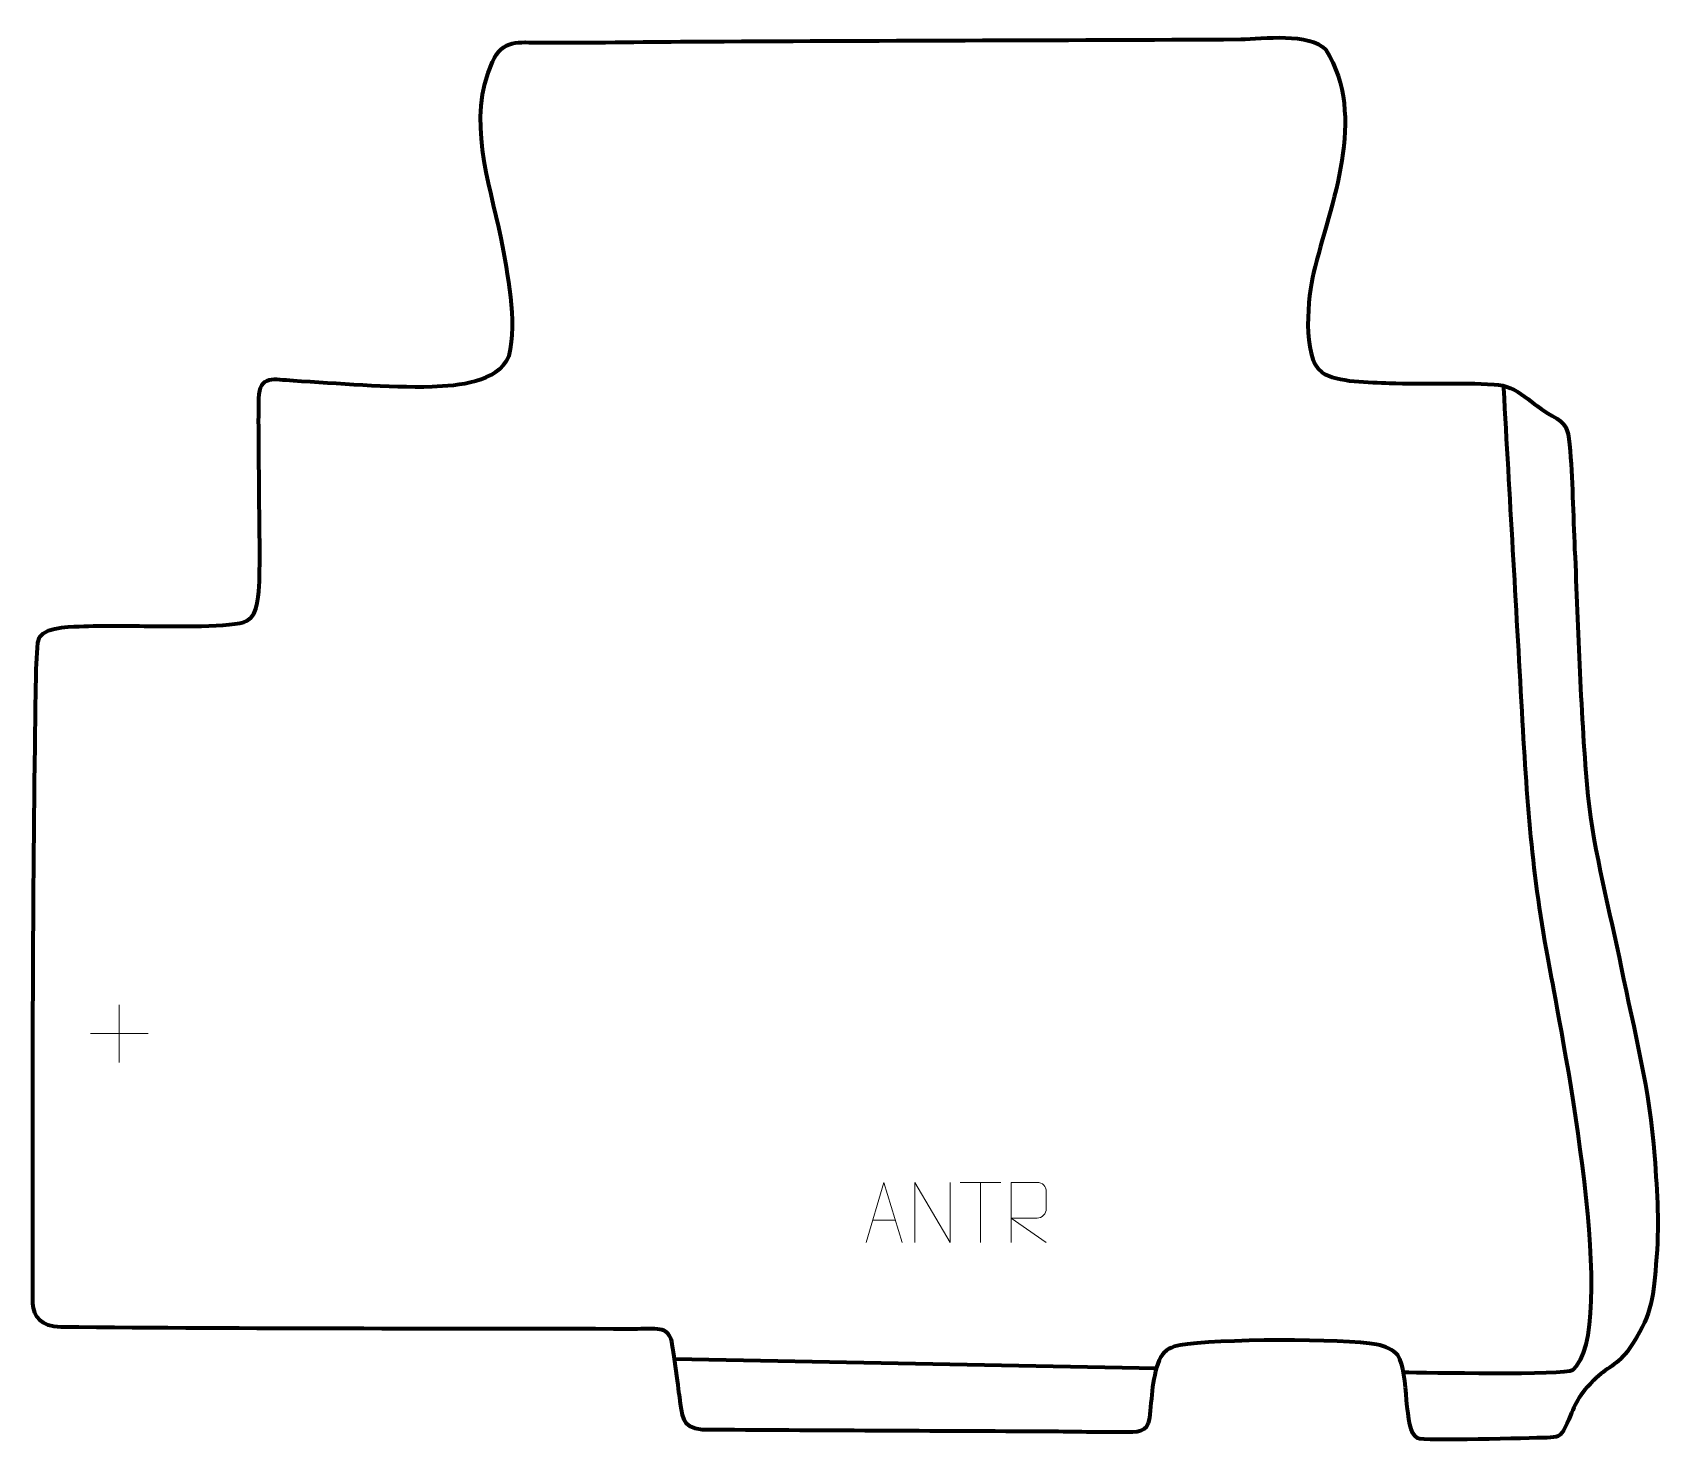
# Model space of a CAD drawing. Header units: millimetres. Extents: x 1288 to 1963, y -173 to 412.
import ezdxf

# ---------------------------------------------------------------- set-up
doc = ezdxf.new("R2010")
doc.units = ezdxf.units.MM
doc.header["$MEASUREMENT"] = 0
doc.layers.add('layer 1', color=7, linetype='Continuous')
doc.layers.add('layer 2', color=7, linetype='Continuous')

msp = doc.modelspace()

# ---------------------------------------------------------------- linework, layer by layer
at = {"layer": 'layer 1', "color": 140, "lineweight": 158}
msp.add_open_spline([(1857.1489, -144.584), (1866.0584, -144.5983), (1924.3899, -145.9092), (1927.4828, -143.5775), (1927.4828, -143.5775), (1947.3784, -127.7157), (1923.3262, -5.381), (1918.622, 19.5206), (1918.622, 19.5206), (1910.6866, 61.3638), (1908.767, 88.1405), (1906.4183, 129.989), (1906.4183, 129.989), (1903.9043, 174.7803), (1901.3454, 219.5691), (1898.8087, 264.3591), (1898.8087, 264.3591), (1898.8087, 264.3591), (1898.7547, 265.3121), (1898.7547, 265.3121)], degree=3, knots=[0, 0, 0, 0, 0.16666667, 0.16666667, 0.16666667, 0.16666667, 0.33333333, 0.33333333, 0.33333333, 0.33333333, 0.5, 0.5, 0.5, 0.5, 0.66666667, 0.66666667, 0.66666667, 0.66666667, 1, 1, 1, 1], dxfattribs=at)
msp.add_open_spline([(1554.4454, -139.0133), (1554.4454, -139.0133), (1754.5548, -142.8658), (1754.5548, -142.8658)], degree=3, dxfattribs=at)
at = {"layer": 'layer 2', "color": 242, "lineweight": 158}
msp.add_open_spline([(1287.8389, -116.0215), (1288.4872, -121.5108), (1291.0375, -125.6831), (1299.607, -125.7817), (1299.607, -125.7817), (1378.4641, -126.6886), (1457.5087, -126.3732), (1536.3884, -126.6448), (1536.3884, -126.6448), (1539.3507, -126.6551), (1544.5049, -126.4401), (1547.3059, -126.6784), (1547.3059, -126.6784), (1550.0986, -126.916), (1551.5041, -127.7623), (1552.7427, -130.2418), (1552.7427, -130.2418), (1553.9278, -132.6142), (1555.9337, -150.9461), (1556.5526, -155.0849), (1556.5526, -155.0849), (1557.623, -162.2427), (1557.263, -167.9401), (1565.8507, -168.4466), (1565.8507, -168.4466), (1613.9247, -168.8744), (1662.0112, -168.9682), (1710.0874, -169.2351), (1710.0874, -169.2351), (1720.2691, -169.2918), (1730.8619, -169.6196), (1740.9719, -169.4747), (1740.9719, -169.4747), (1746.2629, -169.3989), (1750.8562, -170.0455), (1751.6406, -163.7063), (1751.6406, -163.7063), (1752.6605, -155.4634), (1752.6457, -145.7491), (1756.3427, -138.1693), (1756.3427, -138.1693), (1758.0239, -135.255), (1761.1176, -133.9468), (1764.3686, -133.3591), (1764.3686, -133.3591), (1778.8172, -130.7466), (1832.6484, -130.4734), (1845.9959, -133.0755), (1845.9959, -133.0755), (1849.6154, -133.781), (1852.8039, -135.105), (1854.8572, -137.518), (1854.8572, -137.518), (1859.6838, -145.0272), (1856.9785, -168.7021), (1862.9817, -172.0266), (1862.9817, -172.0266), (1865.3792, -173.3542), (1909.8913, -171.9357), (1916.6457, -171.7839), (1916.6457, -171.7839), (1921.115, -171.6324), (1922.3272, -171.5593), (1924.3238, -167.3598), (1924.3238, -167.3598), (1928.7745, -157.9985), (1928.2676, -155.9404), (1936.1649, -147.887), (1936.1649, -147.887), (1941.4088, -142.5395), (1946.2664, -141.6753), (1950.9173, -134.8125), (1950.9173, -134.8125), (1960.0521, -121.3331), (1960.6596, -115.5446), (1962.0088, -99.7616), (1962.0088, -99.7616), (1963.4721, -83.2023), (1962.5908, -70.9455), (1961.4125, -54.5586), (1961.4125, -54.5586), (1959.5404, -28.1249), (1952.875, -2.3393), (1947.5984, 23.5541), (1947.5984, 23.5541), (1942.8884, 46.9096), (1936.1934, 71.4602), (1933.7145, 94.9782), (1933.7145, 94.9782), (1930.6434, 128.664), (1929.8076, 163.5766), (1928.253, 197.4387), (1928.253, 197.4387), (1927.5893, 211.7488), (1927.3991, 226.791), (1926.1453, 240.9605), (1926.1453, 240.9605), (1925.4664, 247.6396), (1924.6379, 249.7606), (1918.8636, 252.8862), (1918.8636, 252.8862), (1910.131, 257.6131), (1904.9916, 265.3402), (1894.7881, 265.9453), (1894.7881, 265.9453), (1880.6074, 266.7862), (1865.665, 265.9223), (1851.258, 266.4846), (1851.258, 266.4846), (1843.3592, 266.8672), (1829.5751, 266.6353), (1823.2049, 271.0046), (1823.2049, 271.0046), (1814.6855, 277.4556), (1817.6275, 302.8679), (1819.7171, 312.2575), (1819.7171, 312.2575), (1827.0088, 341.0245), (1842.3185, 377.1081), (1824.8775, 404.9898), (1824.8775, 404.9898), (1818.1649, 412.1512), (1798.7754, 409.678), (1789.5728, 409.3233), (1789.5728, 409.3233), (1713.2978, 408.9415), (1637.0223, 408.8433), (1560.7459, 408.4031), (1560.7459, 408.4031), (1540.0535, 408.2785), (1519.3179, 407.8724), (1498.6316, 407.9567), (1498.6316, 407.9567), (1489.6731, 407.9932), (1483.0618, 409.5751), (1478.7574, 399.9176), (1478.7574, 399.9176), (1468.0756, 375.952), (1477.4193, 350.7888), (1482.3571, 326.7065), (1482.3571, 326.7065), (1485.1263, 311.623), (1489.3085, 292.7465), (1485.6666, 277.7774), (1485.6666, 277.7774), (1480.7916, 266.4584), (1464.4203, 265.5961), (1453.8019, 265.0151), (1453.8019, 265.0151), (1435.0497, 264.5832), (1414.7721, 266.4198), (1395.956, 267.5453), (1395.956, 267.5453), (1388.1868, 268.0049), (1381.9523, 270.1488), (1381.7687, 260.0669), (1381.7687, 260.0669), (1381.542, 247.6205), (1381.8548, 234.7696), (1381.8906, 222.2764), (1381.8906, 222.2764), (1381.9203, 209.7114), (1382.3976, 196.5389), (1381.9866, 184.0768), (1381.9866, 184.0768), (1381.7844, 179.2315), (1381.6336, 170.2779), (1376.7963, 167.6605), (1376.7963, 167.6605), (1371.511, 164.8007), (1344.7382, 165.4624), (1337.9384, 165.4923), (1337.9384, 165.4923), (1327.7064, 165.548), (1317.3607, 165.8787), (1307.1448, 165.3597), (1307.1448, 165.3597), (1302.3981, 165.1461), (1290.5148, 165.2759), (1289.9717, 158.6773), (1289.9717, 158.6773), (1289.0322, 147.2617), (1289.1023, 134.1879), (1288.9309, 122.6873), (1288.9309, 122.6873), (1287.7728, 44.9938), (1287.8548, -33.0335), (1287.8392, -110.7558), (1287.8392, -110.7558), (1287.8388, -112.511), (1287.8386, -114.2663), (1287.8389, -116.0215)], degree=3, knots=[0, 0, 0, 0, 0.02040816, 0.02040816, 0.02040816, 0.02040816, 0.04081633, 0.04081633, 0.04081633, 0.04081633, 0.06122449, 0.06122449, 0.06122449, 0.06122449, 0.08163265, 0.08163265, 0.08163265, 0.08163265, 0.10204082, 0.10204082, 0.10204082, 0.10204082, 0.12244898, 0.12244898, 0.12244898, 0.12244898, 0.14285714, 0.14285714, 0.14285714, 0.14285714, 0.16326531, 0.16326531, 0.16326531, 0.16326531, 0.18367347, 0.18367347, 0.18367347, 0.18367347, 0.20408163, 0.20408163, 0.20408163, 0.20408163, 0.2244898, 0.2244898, 0.2244898, 0.2244898, 0.24489796, 0.24489796, 0.24489796, 0.24489796, 0.26530612, 0.26530612, 0.26530612, 0.26530612, 0.28571429, 0.28571429, 0.28571429, 0.28571429, 0.30612245, 0.30612245, 0.30612245, 0.30612245, 0.32653061, 0.32653061, 0.32653061, 0.32653061, 0.34693878, 0.34693878, 0.34693878, 0.34693878, 0.36734694, 0.36734694, 0.36734694, 0.36734694, 0.3877551, 0.3877551, 0.3877551, 0.3877551, 0.40816327, 0.40816327, 0.40816327, 0.40816327, 0.42857143, 0.42857143, 0.42857143, 0.42857143, 0.44897959, 0.44897959, 0.44897959, 0.44897959, 0.46938776, 0.46938776, 0.46938776, 0.46938776, 0.48979592, 0.48979592, 0.48979592, 0.48979592, 0.51020408, 0.51020408, 0.51020408, 0.51020408, 0.53061224, 0.53061224, 0.53061224, 0.53061224, 0.55102041, 0.55102041, 0.55102041, 0.55102041, 0.57142857, 0.57142857, 0.57142857, 0.57142857, 0.59183673, 0.59183673, 0.59183673, 0.59183673, 0.6122449, 0.6122449, 0.6122449, 0.6122449, 0.63265306, 0.63265306, 0.63265306, 0.63265306, 0.65306122, 0.65306122, 0.65306122, 0.65306122, 0.67346939, 0.67346939, 0.67346939, 0.67346939, 0.69387755, 0.69387755, 0.69387755, 0.69387755, 0.71428571, 0.71428571, 0.71428571, 0.71428571, 0.73469388, 0.73469388, 0.73469388, 0.73469388, 0.75510204, 0.75510204, 0.75510204, 0.75510204, 0.7755102, 0.7755102, 0.7755102, 0.7755102, 0.79591837, 0.79591837, 0.79591837, 0.79591837, 0.81632653, 0.81632653, 0.81632653, 0.81632653, 0.83673469, 0.83673469, 0.83673469, 0.83673469, 0.85714286, 0.85714286, 0.85714286, 0.85714286, 0.87755102, 0.87755102, 0.87755102, 0.87755102, 0.89795918, 0.89795918, 0.89795918, 0.89795918, 0.91836735, 0.91836735, 0.91836735, 0.91836735, 0.93877551, 0.93877551, 0.93877551, 0.93877551, 0.95918367, 0.95918367, 0.95918367, 0.95918367, 1, 1, 1, 1], dxfattribs=at)
at = {"layer": 'layer 2', "color": 250, "lineweight": 9}
for points in [[(1323.7753, 8.1198), (1323.7753, 8.1198), (1323.7753, -15.8581), (1323.7753, -15.8581)], [(1311.7864, -3.8692), (1311.7864, -3.8692), (1335.7643, -3.8692), (1335.7643, -3.8692)], [(1672.9978, -65.7226), (1672.9978, -65.7226), (1689.985, -65.7226), (1689.985, -65.7226)], [(1681.4916, -90.6526), (1681.4916, -90.6526), (1681.4916, -65.6991), (1681.4916, -65.6991)], [(1636.7435, -81.4032), (1636.7435, -81.4032), (1646.2392, -81.4032), (1646.2392, -81.4032)]]:
    msp.add_open_spline(points, degree=3, dxfattribs=at)
for points, knots in [([(1634.0209, -90.6526), (1634.0209, -90.6526), (1641.3919, -65.6991), (1641.3919, -65.6991), (1641.3919, -65.6991), (1641.3919, -65.6991), (1648.9618, -90.6526), (1648.9618, -90.6526)], [0, 0, 0, 0, 0.33333333, 0.33333333, 0.33333333, 0.33333333, 1, 1, 1, 1]), ([(1654.164, -90.6526), (1654.164, -90.6526), (1654.164, -65.6991), (1654.164, -65.6991), (1654.164, -65.6991), (1654.164, -65.6991), (1668.8188, -90.6526), (1668.8188, -90.6526), (1668.8188, -90.6526), (1668.8188, -90.6526), (1668.8188, -65.6991), (1668.8188, -65.6991)], [0, 0, 0, 0, 0.25, 0.25, 0.25, 0.25, 0.5, 0.5, 0.5, 0.5, 1, 1, 1, 1]), ([(1694.1593, -90.6526), (1694.1593, -90.6526), (1694.1593, -65.6991), (1694.1593, -65.6991), (1694.1593, -65.6991), (1697.7541, -65.6991), (1701.3496, -65.6991), (1704.9448, -65.6991), (1704.9448, -65.6991), (1707.2701, -65.7368), (1708.8274, -67.2268), (1708.8233, -69.5932), (1708.8233, -69.5932), (1708.8229, -71.6287), (1708.8229, -74.6881), (1708.8233, -76.7241), (1708.8233, -76.7241), (1708.8168, -78.5996), (1707.0045, -80.5414), (1704.995, -80.5605), (1704.995, -80.5605), (1704.995, -80.5605), (1694.1593, -80.5605), (1694.1593, -80.5605), (1694.1593, -80.5605), (1694.1593, -80.5605), (1708.814, -90.6526), (1708.814, -90.6526)], [0, 0, 0, 0, 0.125, 0.125, 0.125, 0.125, 0.25, 0.25, 0.25, 0.25, 0.375, 0.375, 0.375, 0.375, 0.5, 0.5, 0.5, 0.5, 0.625, 0.625, 0.625, 0.625, 0.75, 0.75, 0.75, 0.75, 1, 1, 1, 1])]:
    msp.add_open_spline(points, degree=3, knots=knots, dxfattribs=at)

doc.saveas('drawing.dxf')
